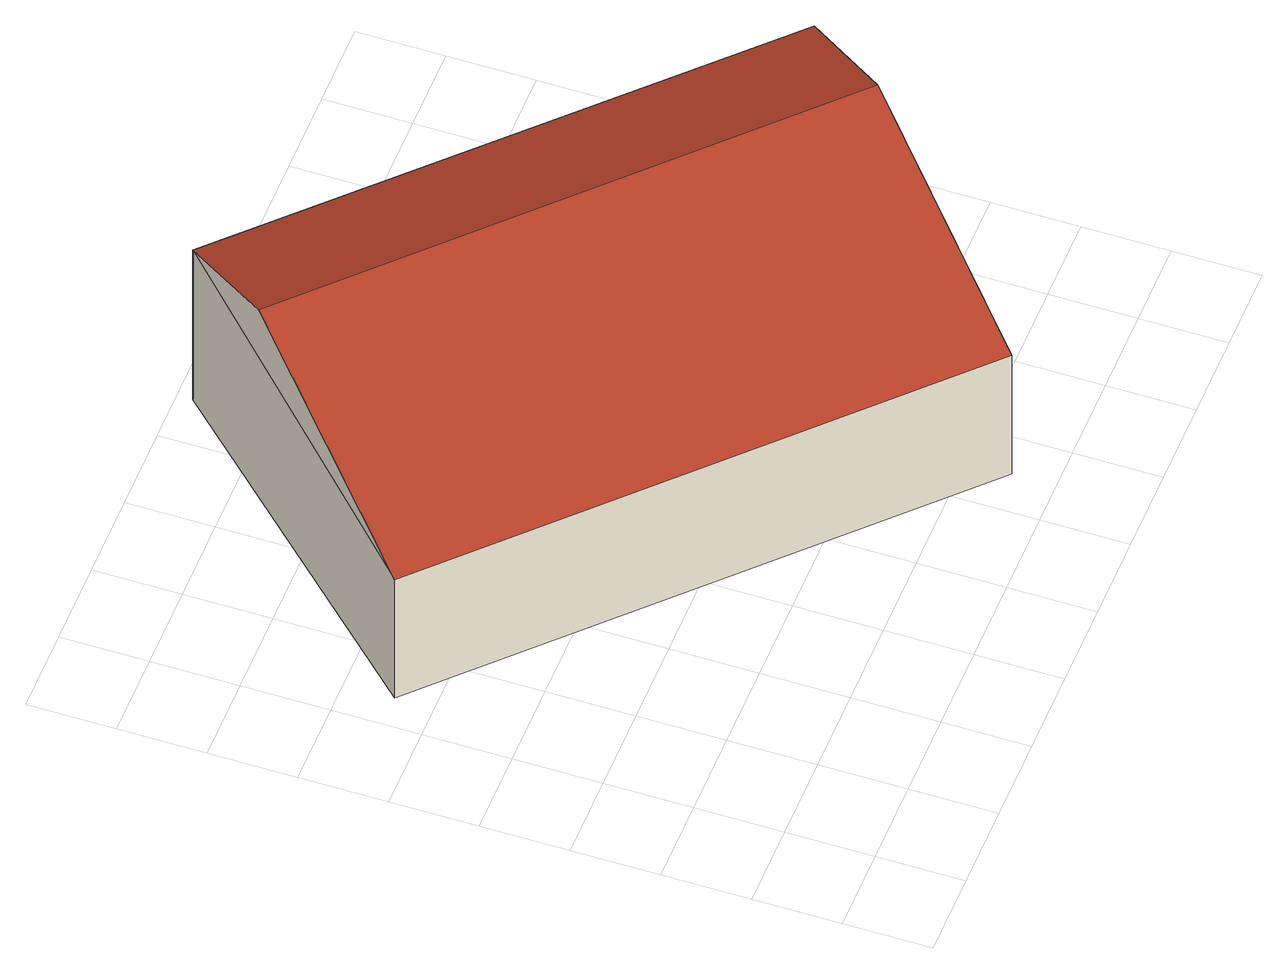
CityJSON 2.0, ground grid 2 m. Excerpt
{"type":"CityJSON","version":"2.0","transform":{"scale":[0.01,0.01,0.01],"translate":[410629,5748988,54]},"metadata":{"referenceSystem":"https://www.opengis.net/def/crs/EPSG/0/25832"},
"CityObjects":{
"building1":{"type":"Building","attributes":{"Gemeindeschluessel":"05570040","Geometrietyp2DReferenz":"3000","function":"31001_2700","roofType":"5000","measuredHeight":5.78},"geometry":[{"type":"Solid","lod":"2","boundaries":[[[[0,1,2,3]],[[4,5,1,0]],[[6,7,5,4]],[[8,9,7,6]],[[3,2,9,8]],[[4,10,8,6]],[[0,3,10,4]],[[8,10,3]],[[1,5,7,9,2]]]],"semantics":{"surfaces":[{"type":"WallSurface"},{"type":"RoofSurface"},{"type":"GroundSurface"}],"values":[[0,0,0,0,0,1,1,0,2]]}}]}
},
"vertices":[
[1746,768,472],[1746,768,8],[720,1765,8],[720,1765,470],[1538,552,586],[1538,552,8],[1103,99,373],[1103,99,8],[78,1088,373],[78,1088,8],[510,1544,586]
]}
